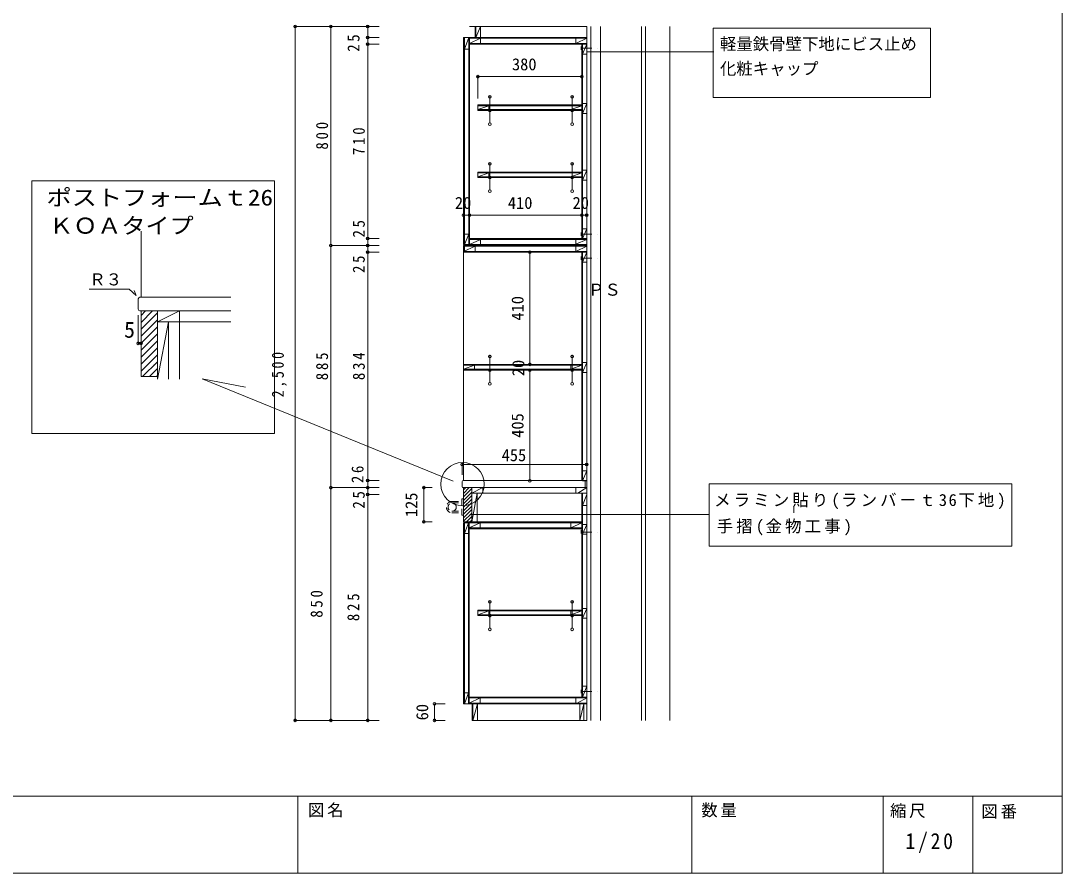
# Model space of a CAD drawing. Units: millimetres at full size, sheet at 1:20, with parts at other scales. Extents: x -4000 to 3877, y -2932 to 2626.
# Drawn here: x 71 to 3877, y -2930 to 184 of the extents above; entities that cross this region are included whole.
import ezdxf
from ezdxf.enums import TextEntityAlignment as Align

# ---------------------------------------------------------------- set-up
doc = ezdxf.new("R2010")
doc.units = ezdxf.units.MM
doc.header["$LTSCALE"] = 20
doc.header["$PDMODE"] = 32
doc.header["$PDSIZE"] = 10
for name, pattern in [('CHAIN1', [8, 5, -1, 1, -1]), ('DASHED1', [1.8, 1.2, -0.6]), ('DASHED2', [3, 2, -1])]:
    doc.linetypes.add(name, pattern=pattern)
for name, color, linetype, lineweight in [('1-A', 7, 'Continuous', 9), ('2-0', 7, 'Continuous', 9), ('3-C', 4, 'Continuous', 9), ('3-D', 4, 'Continuous', 9)]:
    doc.layers.add(name, color=color, linetype=linetype, lineweight=lineweight)
doc.styles.add('ＭＳ ゴシック', font='')
doc.styles.add('ＭＳ 明朝', font='')
doc.styles.get('ＭＳ ゴシック').set_extended_font_data('MS Gothic')
doc.styles.get('ＭＳ 明朝').set_extended_font_data('MS Mincho')

msp = doc.modelspace()

# ---------------------------------------------------------------- linework, layer by layer
at = {"layer": '1-A', "color": 4}
for p, q in [((510.53, -585.1), (510.53, -826.06)), ((506.53, -826.06), (838.62, -826.06)), ((506.53, -876.06), (838.62, -876.06)), ((510.53, -876.06), (510.53, -1116.06)), ((570.53, -876.06), (570.53, -1126.06))]:
    msp.add_line(p, q, dxfattribs=at)
at = {"layer": '1-A'}
for p, q in [((500.53, -870.06), (500.53, -832.06)), ((500.53, -994.52), (500.53, -891.05)), ((510.53, -994.52), (510.53, -891.05)), ((570.53, -916.06), (650.53, -876.06)), ((650.53, -876.06), (650.53, -1126.06)), ((570.53, -1126.06), (610.53, -916.06)), ((570.53, -916.06), (838.62, -916.06)), ((610.53, -916.06), (610.53, -1126.06)), ((500.53, -994.52), (510.53, -994.52)), ((558.23, -1072.69), (556.91, -1072.69)), ((510.53, -1116.06), (570.53, -1116.06)), ((3876.94, -2648.42), (-3999.8, -2648.42)), ((1083.04, -2648.42), (1083.04, -2930.16)), ((2523.2, -2648.42), (2523.2, -2930.16)), ((3223.2, -2648.42), (3223.2, -2930.16)), ((3550.07, -2648.42), (3550.07, -2930.16))]:
    msp.add_line(p, q, dxfattribs=at)
at = {"layer": '1-A', "color": 2}
for p, q in [((510.53, -917.92), (552.39, -876.06)), ((510.53, -892.47), (526.94, -876.06)), ((510.53, -943.38), (570.53, -883.38)), ((510.53, -968.83), (570.53, -908.83)), ((510.53, -994.29), (570.53, -934.29)), ((510.53, -1019.75), (570.53, -959.75)), ((510.53, -1045.2), (570.53, -985.2)), ((510.53, -1070.66), (570.53, -1010.66)), ((510.53, -1096.11), (570.53, -1036.11)), ((516.04, -1116.06), (570.53, -1061.57)), ((541.49, -1116.06), (570.53, -1087.03)), ((566.95, -1116.06), (570.53, -1112.48))]:
    msp.add_line(p, q, dxfattribs=at)
at = {"layer": '1-A'}
msp.add_lwpolyline([(111.57, -401.24), (998.17, -401.24), (998.17, -1323.91), (111.57, -1323.91)], close=True, dxfattribs=at)
for points in [[(321.35, -796.13), (466.59, -796.13), (493.17, -819.86), (485.57, -801.82)], [(1651.25, -1498.57), (734.28, -1124.57), (891.85, -1154.94)]]:
    msp.add_lwpolyline(points, dxfattribs=at)
for centre, start, end in [((506.53, -832.06), 90, 180), ((506.53, -870.06), 180, 270)]:
    msp.add_arc(centre, 6, start, end, dxfattribs=at)
for p in [(500.53, -994.52), (510.53, -994.52)]:
    msp.add_point(p, dxfattribs=at)
at = {"layer": '2-0'}
for p, q in [((3876.94, 2626.44), (3876.94, -2930.16)), ((1751.23, 163.17), (1751.23, 101.17)), ((2154.23, 163.17), (2154.23, -2371.83)), ((2189.23, 163.17), (2189.23, -2371.83)), ((2339.23, 163.17), (2339.23, -2371.83)), ((2354.23, 163.17), (2354.23, -2371.83)), ((2443.23, 163.17), (2443.23, -2371.83)), ((2601.68, -96.96), (2601.68, 156.46)), ((2601.68, 156.46), (3396.08, 156.46)), ((3396.08, -96.96), (3396.08, 156.46)), ((1692.23, 80.17), (1708.23, 123.17)), ((1692.23, 123.17), (1692.23, -633.83)), ((1708.23, 123.17), (1708.23, -633.83)), ((1711.23, 101.17), (1751.23, 120.17)), ((1711.23, 120.17), (2139.23, 120.17)), ((2099.23, 101.17), (2139.23, 120.17)), ((2099.23, 120.17), (2099.23, 101.17)), ((2099.23, 120.17), (2099.23, 101.17)), ((1692.23, 80.17), (1708.23, 80.17)), ((1711.23, 101.17), (2139.23, 101.17)), ((2139.23, 98.19), (2124.23, 98.19)), ((2124.23, 62.19), (2139.23, 98.19)), ((2124.23, 98.17), (2124.23, -611.83)), ((2124.23, 63.17), (2124.23, -546.83)), ((2124.23, 62.19), (2139.23, 62.19)), ((2603.63, 70.69), (2139.23, 70.69)), ((1741.23, -20.31), (2121.23, -20.31)), ((1741.23, -20.31), (1741.23, -100.34)), ((2121.23, -20.31), (2121.23, -100.34)), ((3396.08, -96.96), (2601.68, -96.96)), ((1741.23, -126.83), (2121.23, -126.83)), ((1741.23, -140.83), (1781.23, -126.83)), ((1741.23, -140.83), (2121.23, -140.83)), ((1781.23, -123.83), (1781.23, -143.83)), ((2081.23, -140.83), (2121.23, -126.83)), ((2139.23, -118.39), (2124.23, -118.39)), ((2124.23, -154.39), (2139.23, -118.39)), ((2124.23, -154.39), (2139.23, -154.39)), ((1741.23, -371.83), (2121.23, -371.83)), ((1741.23, -385.83), (1781.23, -371.83)), ((1781.23, -368.83), (1781.23, -388.83)), ((2081.23, -385.83), (2121.23, -371.83)), ((2139.23, -361.91), (2124.23, -361.91)), ((2124.23, -397.91), (2139.23, -361.91)), ((1741.23, -385.83), (2121.23, -385.83)), ((2124.23, -397.91), (2139.23, -397.91)), ((1689.23, -526.64), (1711.23, -526.64)), ((1711.23, -526.64), (2121.23, -526.64)), ((2121.23, -526.64), (2139.23, -526.64)), ((1692.23, -595.83), (1708.23, -595.83)), ((1692.23, -633.83), (1708.23, -595.83)), ((2139.23, -575.93), (2124.23, -575.93)), ((2124.23, -611.93), (2139.23, -575.93)), ((1689.23, -633.83), (2139.23, -633.83)), ((1689.23, -633.83), (1711.23, -633.83)), ((1689.23, -639.83), (2139.23, -639.83)), ((1689.23, -658.83), (1732.23, -639.83)), ((1692.23, -639.83), (1692.23, -657.5)), ((1711.23, -614.83), (2139.23, -614.83)), ((1711.23, -633.83), (1751.23, -614.83)), ((1711.23, -633.83), (2139.23, -633.83)), ((1732.23, -639.83), (1732.23, -658.83)), ((1751.23, -614.83), (1751.23, -636.83)), ((2099.23, -631.83), (2139.23, -614.83)), ((2099.23, -614.83), (2099.23, -633.83)), ((2099.23, -658.83), (2139.23, -639.83)), ((2099.23, -639.83), (2099.23, -658.83)), ((2124.23, -611.93), (2139.23, -611.93)), ((1338.86, -1495.83), (1338.86, -661.83)), ((1338.86, -661.83), (1380.59, -661.83)), ((1689.23, -658.83), (2139.23, -658.83)), ((1689.23, -1496.83), (1689.23, -661.83)), ((2139.23, -661.76), (2124.23, -661.76)), ((2124.23, -697.76), (2139.23, -661.76)), ((2124.23, -661.83), (2124.23, -1496.83)), ((2124.23, -697.76), (2139.23, -697.76)), ((2139.23, -1064.91), (2124.23, -1064.91)), ((2124.23, -1100.91), (2139.23, -1064.91)), ((1689.23, -1074.33), (2121.23, -1074.33)), ((1689.23, -1089.33), (1729.23, -1074.33)), ((1689.23, -1089.33), (2121.23, -1089.33)), ((1729.23, -1074.33), (1729.23, -1089.33)), ((2081.23, -1074.33), (2081.23, -1089.33)), ((2081.23, -1089.33), (2121.23, -1074.33)), ((2124.23, -1100.91), (2139.23, -1100.91)), ((1684.23, -1436.97), (2139.23, -1436.97)), ((1684.23, -1436.97), (1684.23, -1474.75)), ((2139.23, -1436.97), (2139.23, -1474.75)), ((2139.23, -1460.81), (2124.23, -1460.81)), ((2124.23, -1496.81), (2139.23, -1460.81)), ((1338.86, -1521.83), (1338.86, -1495.83)), ((1338.86, -1495.83), (1380.59, -1495.83)), ((1338.86, -1521.83), (1380.59, -1521.83)), ((1684.23, -1498.83), (1684.23, -1518.83)), ((1687.23, -1495.83), (2139.23, -1495.83)), ((1719.23, -1541.83), (1759.23, -1521.83)), ((1759.23, -1521.83), (1759.23, -1541.83)), ((2099.23, -1541.83), (2099.23, -1521.83)), ((2107.23, -1541.83), (2139.23, -1521.83)), ((2124.23, -1496.81), (2139.23, -1496.81)), ((2134.23, -1521.83), (2134.23, -1496.81)), ((2586.72, -1735.41), (2586.72, -1507.4)), ((2586.72, -1507.4), (3693.02, -1507.4)), ((3693.02, -1507.4), (3693.02, -1735.41)), ((1719.23, -1646.83), (1739.23, -1541.83)), ((1719.23, -1541.83), (2139.23, -1541.83)), ((1739.23, -1541.83), (1739.23, -1646.83)), ((2124.23, -1541.83), (2124.23, -2286.83)), ((2124.23, -1586.83), (2139.23, -1546.83)), ((2124.23, -1586.83), (2139.23, -1586.83)), ((1713.08, -1620.14), (1712.42, -1620.14)), ((2587.9, -1620.14), (1713.08, -1620.14)), ((1689.23, -1646.83), (1719.23, -1646.83)), ((1689.23, -1649.83), (2121.23, -1649.83)), ((1692.23, -1689.83), (1707.23, -1649.83)), ((1692.23, -2311.83), (1692.23, -1649.83)), ((1707.23, -1649.83), (1707.23, -2311.83)), ((1710.23, -1649.83), (2121.23, -1649.83)), ((1750.23, -1649.83), (1710.23, -1668.83)), ((1730.23, -1659.33), (1710.23, -1668.83)), ((1710.23, -1668.83), (2121.23, -1668.83)), ((1750.23, -1649.83), (1750.23, -1668.83)), ((2081.23, -1649.83), (2081.23, -1668.83)), ((2081.23, -1668.83), (2121.23, -1650.22)), ((2139.23, -1656.15), (2124.23, -1656.15)), ((2124.23, -1692.15), (2139.23, -1656.15)), ((1692.23, -1689.83), (1707.23, -1689.83)), ((2124.23, -1692.15), (2139.23, -1692.15)), ((3693.02, -1735.41), (2586.72, -1735.41)), ((1741.23, -1972.33), (2121.23, -1972.33)), ((1741.23, -1986.33), (1781.23, -1972.33)), ((1781.23, -1969.33), (1781.23, -1989.33)), ((2081.23, -1986.33), (2121.23, -1972.33)), ((2081.23, -1972.33), (2081.23, -1986.33)), ((2139.23, -1963.18), (2124.23, -1963.18)), ((2124.23, -1999.18), (2139.23, -1963.18)), ((1741.23, -1986.33), (2121.23, -1986.33)), ((2124.23, -1999.18), (2139.23, -1999.18)), ((1692.23, -2311.83), (1707.23, -2271.83)), ((1707.23, -2271.83), (1692.23, -2271.83)), ((2124.23, -2286.83), (2139.23, -2246.83)), ((2124.23, -2246.83), (2139.23, -2246.83)), ((1710.23, -2289.83), (2139.23, -2289.83)), ((1710.23, -2308.83), (1750.23, -2289.83)), ((1710.23, -2308.83), (2139.23, -2308.83)), ((1723.23, -2311.83), (1723.23, -2371.83)), ((1723.23, -2371.83), (1740.23, -2311.83)), ((1750.23, -2289.83), (1750.23, -2308.83)), ((2099.23, -2289.83), (2099.23, -2308.83)), ((2104.68, -2308.83), (2139.23, -2289.83)), ((2114.23, -2311.83), (2114.23, -2371.83)), ((2114.23, -2371.83), (2129.23, -2311.83)), ((2129.23, -2311.83), (2129.23, -2371.83)), ((3876.94, -2930.16), (-3999.8, -2930.16))]:
    msp.add_line(p, q, dxfattribs=at)
at = {"layer": '2-0', "color": 4}
for p, q in [((1073.63, 163.17), (1073.63, -2371.83)), ((1073.63, 163.17), (1204.61, 163.17)), ((1204.61, 163.17), (1338.86, 163.17)), ((1338.86, 163.17), (1338.86, 123.17)), ((1338.86, 163.17), (1380.59, 163.17)), ((1711.23, 163.17), (2139.23, 163.17)), ((1731.23, 163.17), (1731.23, 123.17)), ((2139.23, 163.17), (2139.23, -1496.81)), ((1338.86, 123.17), (1338.86, 98.17)), ((1338.86, 123.17), (1380.59, 123.17)), ((1689.23, 123.17), (2139.23, 123.17)), ((1689.23, 123.17), (1689.23, -633.83)), ((1711.23, 123.17), (1711.23, -636.83)), ((2139.23, 128.17), (2139.23, -2371.83)), ((1338.86, 98.17), (1380.59, 98.17)), ((1711.23, 98.17), (2139.23, 98.17)), ((2121.23, 98.17), (2121.23, -611.83)), ((2121.23, 63.17), (2121.23, -541.83)), ((2121.23, 63.17), (2121.23, -546.83)), ((1741.23, -123.83), (1741.23, -143.83)), ((1741.23, -123.83), (2121.23, -123.83)), ((1741.23, -143.83), (2121.23, -143.83)), ((2121.23, -146.89), (2121.23, -125.89)), ((2121.23, -241.83), (2121.23, -216.83)), ((2121.23, -237.83), (2121.23, -216.83)), ((1741.23, -368.83), (1741.23, -388.83)), ((1741.23, -368.83), (2121.23, -368.83)), ((1741.23, -368.83), (1741.23, -388.83)), ((2121.23, -390.41), (2121.23, -369.41)), ((2121.23, -391.89), (2121.23, -370.89)), ((1741.23, -388.83), (2121.23, -388.83)), ((2121.23, -604.43), (2121.23, -583.43)), ((1204.61, -636.83), (1338.86, -636.83)), ((1338.86, -611.83), (1380.59, -611.83)), ((1338.86, -636.83), (1380.59, -636.83)), ((1689.23, -636.83), (2139.23, -636.83)), ((1689.23, -636.83), (1689.23, -661.83)), ((1711.23, -611.83), (2139.23, -611.83)), ((1338.86, -661.83), (1380.59, -661.83)), ((1689.23, -661.83), (2139.23, -661.83)), ((2121.23, -661.83), (2121.23, -1496.83)), ((2121.23, -690.26), (2121.23, -669.26)), ((1689.23, -1071.33), (1689.23, -1092.33)), ((1689.23, -1071.33), (2121.23, -1071.33)), ((1689.23, -1092.33), (2121.23, -1092.33)), ((2121.23, -1093.41), (2121.23, -1072.41)), ((2139.23, -1436.97), (2139.23, -1478.32)), ((2121.23, -1489.31), (2121.23, -1468.31)), ((1204.61, -1521.83), (1338.86, -1521.83)), ((1204.61, -2371.83), (1204.61, -1521.83)), ((1338.86, -1521.83), (1338.86, -1546.83)), ((1338.86, -1521.83), (1380.59, -1521.83)), ((1543.72, -1521.83), (1574.15, -1521.83)), ((1687.23, -1521.83), (2139.23, -1521.83)), ((1689.23, -1521.83), (1689.23, -1646.83)), ((1719.23, -1521.83), (1719.23, -1646.83)), ((2139.23, -1547.83), (2139.23, -1521.83)), ((2139.23, -1521.83), (2139.23, -2371.83)), ((1338.86, -1546.83), (1338.86, -2371.83)), ((1338.86, -1546.83), (1380.59, -1546.83)), ((2121.23, -1541.83), (2121.23, -2286.83)), ((2121.23, -1572.83), (2121.23, -2286.83)), ((2896.58, -1614.35), (2896.58, -1593.35)), ((1543.72, -1646.83), (1574.15, -1646.83)), ((1689.23, -2311.83), (1689.23, -1649.83)), ((1710.23, -1646.83), (1710.23, -2311.83)), ((1710.23, -1646.83), (2121.23, -1646.83)), ((1710.23, -1671.83), (2121.23, -1671.83)), ((2121.23, -1671.22), (2121.23, -1650.22)), ((1741.23, -1969.33), (1741.23, -1989.33)), ((1741.23, -1969.33), (2121.23, -1969.33)), ((2121.23, -1991.68), (2121.23, -1970.68)), ((1741.23, -1989.33), (2121.23, -1989.33)), ((1583.3, -2311.83), (1621.85, -2311.83)), ((1710.23, -2311.83), (1689.23, -2311.83)), ((1710.23, -2286.83), (2139.23, -2286.83)), ((1710.23, -2311.83), (2139.23, -2311.83)), ((1720.23, -2311.83), (1720.23, -2371.83)), ((1740.23, -2311.83), (1740.23, -2371.83)), ((2120.23, -2311.83), (2096.23, -2311.83)), ((1073.63, -2371.83), (1204.61, -2371.83)), ((1204.61, -2371.83), (1338.86, -2371.83)), ((1338.86, -2371.83), (1380.59, -2371.83)), ((1583.3, -2371.83), (1621.85, -2371.83)), ((1720.23, -2371.83), (2139.23, -2371.83))]:
    msp.add_line(p, q, dxfattribs=at)
at = {"layer": '2-0', "linetype": 'DASHED2'}
for p, q in [((2118.28, 83.75), (2178.33, 83.75)), ((2119.13, 90.38), (2119.13, 78.08)), ((2118.28, -595.87), (2178.33, -595.87)), ((2119.13, -589.24), (2119.13, -601.54)), ((2118.28, -683.67), (2178.33, -683.67)), ((2119.13, -677.03), (2119.13, -689.34)), ((2118.28, -1683.94), (2178.33, -1683.94)), ((2119.13, -1677.31), (2119.13, -1689.61)), ((2118.28, -2266.59), (2178.33, -2266.59)), ((2119.13, -2259.96), (2119.13, -2272.27))]:
    msp.add_line(p, q, dxfattribs=at)
at = {"layer": '2-0', "color": 5, "linetype": 'CHAIN1'}
for p, q in [((1785.28, -88.58), (1785.28, -202.76)), ((2086.23, -88.58), (2086.23, -202.76)), ((1785.28, -333.58), (1785.28, -447.76)), ((2086.23, -333.58), (2086.23, -447.76)), ((1785.28, -1037.08), (1785.28, -1151.26)), ((2086.23, -1037.08), (2086.23, -1151.26)), ((1785.28, -1934.08), (1785.28, -2048.26)), ((2086.23, -1934.08), (2086.23, -2048.26))]:
    msp.add_line(p, q, dxfattribs=at)
at = {"layer": '2-0', "color": 2}
for p, q in [((1689.23, -1542.76), (1710.16, -1521.83)), ((1689.23, -1530.03), (1697.43, -1521.83)), ((1689.23, -1555.49), (1719.23, -1525.49)), ((1689.23, -1568.21), (1719.23, -1538.21)), ((1689.23, -1580.94), (1719.23, -1550.94)), ((1689.23, -1593.67), (1719.23, -1563.67)), ((1689.23, -1606.4), (1719.23, -1576.4)), ((1689.23, -1619.12), (1719.23, -1589.12)), ((1689.18, -1644.63), (1719.23, -1614.58)), ((1689.23, -1631.85), (1719.23, -1601.85)), ((1700.24, -1646.3), (1719.23, -1627.31)), ((1712.44, -1646.83), (1719.23, -1640.04))]:
    msp.add_line(p, q, dxfattribs=at)
at = {"layer": '2-0', "color": 2, "linetype": 'DASHED1'}
for p, q in [((1646.93, -1571.83), (1683.06, -1571.83)), ((1646.93, -1577.83), (1683.23, -1577.83)), ((1683.23, -1562.83), (1689.23, -1562.83)), ((1683.23, -1562.83), (1683.23, -1622.79)), ((1646.93, -1607.79), (1683.23, -1607.79)), ((1646.93, -1613.79), (1683.23, -1613.79)), ((1683.23, -1622.79), (1689.23, -1622.79))]:
    msp.add_line(p, q, dxfattribs=at)
at = {"layer": '2-0'}
msp.add_lwpolyline([(1734.23, 163.17), (1734.23, 123.17), (1751.23, 163.17)], dxfattribs=at)
at = {"layer": '2-0', "color": 4}
for centre in [(1785.28, -93.83), (2086.23, -93.83), (1785.28, -143.83), (2086.23, -143.83), (1785.28, -193.83), (2086.23, -193.83), (1785.28, -338.83), (2086.23, -338.83), (1785.28, -388.83), (1785.28, -388.83), (2086.23, -388.83), (2086.23, -388.83), (1785.28, -438.83), (2086.23, -438.83), (1785.28, -1042.33), (2086.23, -1042.33), (1785.28, -1092.33), (2086.23, -1092.33), (1785.28, -1142.33), (2086.23, -1142.33), (1785.28, -1939.33), (2086.23, -1939.33), (1785.28, -1989.33), (2086.23, -1989.33), (1785.28, -2039.33), (2086.23, -2039.33)]:
    msp.add_circle(centre, 5, dxfattribs=at)
at = {"layer": '2-0'}
msp.add_circle((1685.22, -1508.59), 79.14, dxfattribs=at)
at = {"layer": '2-0', "color": 2, "linetype": 'DASHED1'}
msp.add_circle((1647.64, -1592.81), 15, dxfattribs=at)
at = {"layer": '2-0'}
for centre, start, end in [((1687.23, -1498.83), 90, 180), ((1687.23, -1518.83), 180, 270)]:
    msp.add_arc(centre, 3, start, end, dxfattribs=at)
at = {"layer": '2-0', "color": 2, "linetype": 'DASHED1'}
msp.add_arc((1647.64, -1592.81), 21, 85.5524, 274.4777, dxfattribs=at)
at = {"layer": '2-0', "color": 6}
for p in [(1073.63, 163.17), (1204.61, 163.17), (1338.86, 163.17), (1338.86, 123.17), (1338.86, 98.17), (1338.86, -611.83), (1204.61, -636.83), (1338.86, -636.83), (1338.86, -661.83), (1931.67, -661.83), (1931.67, -1071.33), (1931.67, -1092.33), (2139.23, -1436.97), (1204.61, -1521.83), (1338.86, -1521.83), (1543.72, -1521.83), (1931.67, -1496.83), (1338.86, -1546.83), (1543.72, -1646.83), (1583.3, -2311.83), (1073.63, -2371.83), (1204.61, -2371.83), (1338.86, -2371.83), (1583.3, -2371.83)]:
    msp.add_point(p, dxfattribs=at)
at = {"layer": '2-0'}
for p in [(1741.23, -20.31), (2121.23, -20.31), (1689.23, -526.64), (1711.23, -526.64), (2121.23, -526.64), (2139.23, -526.64), (1338.86, -661.83), (1684.23, -1436.97), (2139.23, -1436.97), (1338.86, -1495.83), (1338.86, -1521.83)]:
    msp.add_point(p, dxfattribs=at)
at = {"layer": '3-C'}
for p, q in [((1204.61, 163.17), (1204.61, -636.83)), ((1338.86, 98.17), (1338.86, -611.83)), ((1204.61, -636.83), (1204.61, -1521.83)), ((1338.86, -611.83), (1338.86, -636.83)), ((1338.86, -636.83), (1338.86, -661.83)), ((1931.67, -661.83), (1931.67, -1071.33)), ((1931.67, -1092.33), (1931.67, -1496.83)), ((1543.72, -1521.83), (1543.72, -1646.83))]:
    msp.add_line(p, q, dxfattribs=at)
at = {"layer": '3-D'}
msp.add_line((1583.3, -2311.83), (1583.3, -2371.83), dxfattribs=at)

# ---------------------------------------------------------------- texts
at = {"layer": '1-A', "style": 'ＭＳ ゴシック', "width": 1.15}
msp.add_text('ポストフォームｔ26', height=58.65, dxfattribs=at).set_placement((165.23, -508.84), align=Align.BOTTOM_LEFT)
at = {"layer": '1-A', "style": 'ＭＳ ゴシック'}
for s, height, p in [('Ｒ３', 43.99, (321.35, -796.13)), ('5', 58.65, (448.55, -991.67))]:
    msp.add_text(s, height=height, dxfattribs=at).set_placement(p, align=Align.BOTTOM_LEFT)
at = {"layer": '1-A', "char_height": 43.99, "attachment_point": 7, "style": 'ＭＳ 明朝'}
for s, insert in [('\\T1.17;図名', (1120.53, -2726.8)), ('\\T1.17;数量', (2557.98, -2726.8)), ('\\T1.17;縮尺', (3247.66, -2729.22)), ('\\T1.17;図番', (3581.61, -2731.64))]:
    msp.add_mtext(s, dxfattribs=dict(at, insert=insert))
at = {"layer": '2-0', "style": 'ＭＳ ゴシック'}
for s, p in [('軽量鉄骨壁下地にビス止め', (2626.12, 64.16)), ('380', (1866.23, -10.31)), ('化粧キャップ', (2626.16, -26.07)), ('20', (1657.73, -516.64)), ('410', (1851.23, -516.64)), ('20', (2087.73, -516.64)), ('ＰＳ', (2143.95, -833.74)), ('455', (1828.43, -1438.32))]:
    msp.add_text(s, height=43.99, dxfattribs=at).set_placement(p, align=Align.BOTTOM_LEFT)
at = {"layer": '2-0', "style": 'ＭＳ ゴシック', "width": 1.1}
msp.add_text('ＫＯＡタイプ', height=58.65, dxfattribs=at).set_placement((174.8, -611.65), align=Align.BOTTOM_LEFT)
at = {"layer": '2-0', "style": 'ＭＳ ゴシック'}
for s, p in [('410', (1921.67, -911.58)), ('20', (1924.4, -1114.59)), ('405', (1921.67, -1339.58)), ('125', (1533.72, -1629.33)), ('60', (1573.3, -2371.83))]:
    msp.add_text(s, height=43.99, rotation=90, dxfattribs=at).set_placement(p, align=Align.BOTTOM_LEFT)
at = {"layer": '2-0', "char_height": 43.99, "attachment_point": 7, "rotation": 90, "style": 'ＭＳ ゴシック'}
for s, insert in [('\\T1.36;\\W0.9;25', (1309.68, 70.57)), ('\\T1.38;\\W0.9;800', (1194.61, -286.83)), ('\\T1.38;\\W0.9;710', (1328.86, -306.83)), ('\\T1.36;\\W0.9;25', (1328.9, -607.87)), ('\\T1.36;\\W0.9;25', (1328.74, -737.38)), ('\\T1.38;\\W0.85;2,500', (1043.63, -1191.83)), ('\\T1.38;\\W0.9;885', (1194.61, -1129.33)), ('\\T1.38;\\W0.9;834', (1328.86, -1128.83)), ('\\T1.36;\\W0.9;26', (1324.24, -1505.09)), ('\\T1.36;\\W0.9;25', (1328.67, -1598.12)), ('\\T1.37;\\W0.9;850', (1174.61, -1996.83)), ('\\T1.38;\\W0.9;825', (1308.86, -2009.33))]:
    msp.add_mtext(s, dxfattribs=dict(at, insert=insert))
at = {"layer": '2-0', "attachment_point": 7, "style": 'ＭＳ ゴシック'}
for s, insert, char_height in [('\\T1.19;メラミン貼り(ランバーｔ36下地)', (2605.08, -1600.5), 43.99), ('\\T1.19;手摺(金物工事)', (2614.48, -1696.27), 43.99), ('\\T1.28;\\W0.9;1/20', (3304.2, -2856.5), 58.65)]:
    msp.add_mtext(s, dxfattribs=dict(at, insert=insert, char_height=char_height))

doc.saveas('drawing.dxf')
